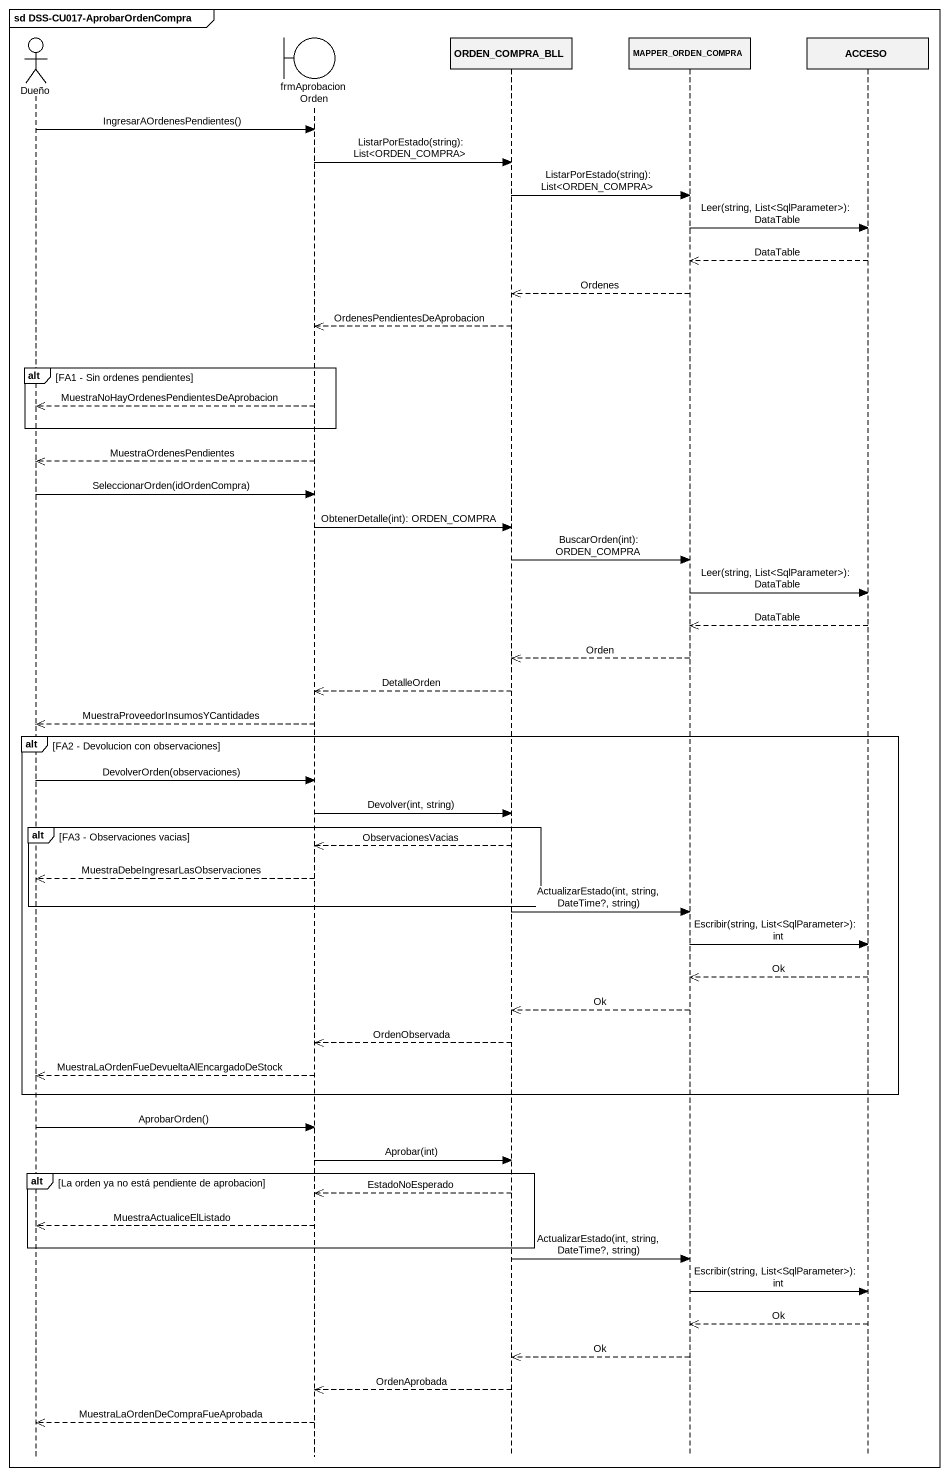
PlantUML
@startuml
mainframe sd DSS-CU017-AprobarOrdenCompra
hide footbox
actor Dueño
boundary frmAprobacionOrden
participant ORDEN_COMPRA_BLL
participant MAPPER_ORDEN_COMPRA
participant ACCESO

Dueño -> frmAprobacionOrden : IngresarAOrdenesPendientes()
frmAprobacionOrden -> ORDEN_COMPRA_BLL : ListarPorEstado(string): List<ORDEN_COMPRA>
ORDEN_COMPRA_BLL -> MAPPER_ORDEN_COMPRA : ListarPorEstado(string): List<ORDEN_COMPRA>
MAPPER_ORDEN_COMPRA -> ACCESO : Leer(string, List<SqlParameter>): DataTable
ACCESO -->> MAPPER_ORDEN_COMPRA : DataTable
MAPPER_ORDEN_COMPRA -->> ORDEN_COMPRA_BLL : Ordenes
ORDEN_COMPRA_BLL -->> frmAprobacionOrden : OrdenesPendientesDeAprobacion
alt FA1 - Sin ordenes pendientes
  frmAprobacionOrden -->> Dueño : MuestraNoHayOrdenesPendientesDeAprobacion
end
frmAprobacionOrden -->> Dueño : MuestraOrdenesPendientes
Dueño -> frmAprobacionOrden : SeleccionarOrden(idOrdenCompra)
frmAprobacionOrden -> ORDEN_COMPRA_BLL : ObtenerDetalle(int): ORDEN_COMPRA
ORDEN_COMPRA_BLL -> MAPPER_ORDEN_COMPRA : BuscarOrden(int): ORDEN_COMPRA
MAPPER_ORDEN_COMPRA -> ACCESO : Leer(string, List<SqlParameter>): DataTable
ACCESO -->> MAPPER_ORDEN_COMPRA : DataTable
MAPPER_ORDEN_COMPRA -->> ORDEN_COMPRA_BLL : Orden
ORDEN_COMPRA_BLL -->> frmAprobacionOrden : DetalleOrden
frmAprobacionOrden -->> Dueño : MuestraProveedorInsumosYCantidades
alt FA2 - Devolucion con observaciones
  Dueño -> frmAprobacionOrden : DevolverOrden(observaciones)
  frmAprobacionOrden -> ORDEN_COMPRA_BLL : Devolver(int, string)
  alt FA3 - Observaciones vacias
    ORDEN_COMPRA_BLL -->> frmAprobacionOrden : ObservacionesVacias
    frmAprobacionOrden -->> Dueño : MuestraDebeIngresarLasObservaciones
  end
  ORDEN_COMPRA_BLL -> MAPPER_ORDEN_COMPRA : ActualizarEstado(int, string, DateTime?, string)
  MAPPER_ORDEN_COMPRA -> ACCESO : Escribir(string, List<SqlParameter>): int
  ACCESO -->> MAPPER_ORDEN_COMPRA : Ok
  MAPPER_ORDEN_COMPRA -->> ORDEN_COMPRA_BLL : Ok
  ORDEN_COMPRA_BLL -->> frmAprobacionOrden : OrdenObservada
  frmAprobacionOrden -->> Dueño : MuestraLaOrdenFueDevueltaAlEncargadoDeStock
end
Dueño -> frmAprobacionOrden : AprobarOrden()
frmAprobacionOrden -> ORDEN_COMPRA_BLL : Aprobar(int)
alt La orden ya no está pendiente de aprobacion
  ORDEN_COMPRA_BLL -->> frmAprobacionOrden : EstadoNoEsperado
  frmAprobacionOrden -->> Dueño : MuestraActualiceElListado
end
ORDEN_COMPRA_BLL -> MAPPER_ORDEN_COMPRA : ActualizarEstado(int, string, DateTime?, string)
MAPPER_ORDEN_COMPRA -> ACCESO : Escribir(string, List<SqlParameter>): int
ACCESO -->> MAPPER_ORDEN_COMPRA : Ok
MAPPER_ORDEN_COMPRA -->> ORDEN_COMPRA_BLL : Ok
ORDEN_COMPRA_BLL -->> frmAprobacionOrden : OrdenAprobada
frmAprobacionOrden -->> Dueño : MuestraLaOrdenDeCompraFueAprobada
@enduml
